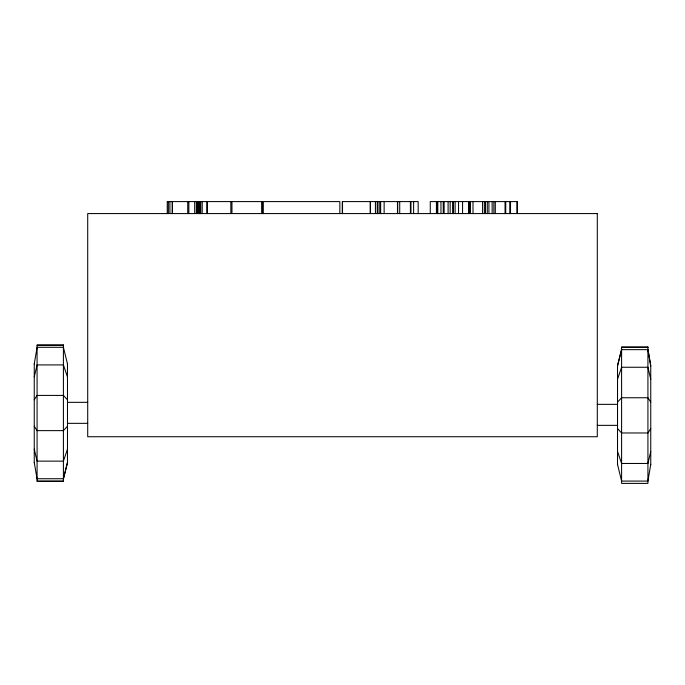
<?xml version="1.0" encoding="UTF-8"?>
<svg xmlns="http://www.w3.org/2000/svg" width="685" height="685" viewBox="0 0 685 685"><rect width="100%" height="100%" fill="white"/><g stroke="black" fill="none" stroke-linecap="round" stroke-linejoin="round"><path stroke-width="1.03" d="M34.25 363.975L37.076 347.304L63.405 347.304L67.481 363.975M650.75 464.404L647.924 481.084L621.595 481.084L617.519 464.404M34.25 376.887L37.076 364.917L63.405 364.917L67.481 376.887M650.75 451.501L647.924 463.471L621.595 463.471L617.519 451.501M67.481 462.384L63.405 478.738L37.076 478.738M63.405 479.063L67.481 462.709L67.481 363.658M621.595 349.324L617.519 365.679L617.519 464.73M617.519 366.004L621.595 349.65L647.924 349.65L650.75 366.004M67.481 449.154L63.405 461.133L37.076 461.133L34.25 449.154M617.519 379.225L621.595 367.254L647.924 367.254L650.75 379.225M34.25 399.792L37.076 395.416L63.405 395.416L67.481 399.792M650.75 428.596L647.924 432.971L621.595 432.971L617.519 428.596M67.481 426.25L63.405 430.634L37.076 430.634L34.25 426.25M617.519 402.138L621.595 397.754L647.924 397.754L650.75 402.138M37.076 345.308L63.405 345.308M621.595 347.329L647.924 347.329M67.704 402.335L87.706 402.335M597.294 404.356L617.296 404.356M67.704 423.339L87.706 423.339M597.294 425.359L617.296 425.359M37.076 481.058L63.405 481.058M647.924 349.324L650.75 365.679L650.75 464.73M34.25 462.384L37.076 479.063M517.295 213.574L517.295 201.595L430.274 201.595L430.274 213.574M517.047 201.595L517.047 213.574M510.522 201.595L510.522 213.574M509.777 201.595L509.777 213.574M505.735 201.595L505.735 213.574M505.059 201.595L505.059 213.574M495.306 201.595L495.306 213.574M493.876 201.595L493.876 213.574M492.138 201.595L492.138 213.574M488.91 201.595L488.91 213.574M487.292 201.595L487.292 213.574M485.494 201.595L485.494 213.574M484.372 201.595L484.372 213.574M482.574 201.595L482.574 213.574M473.01 201.595L473.01 213.574M470.458 201.595L470.458 213.574M469.345 201.595L469.345 213.574M468.968 201.595L468.968 213.574M468.72 201.595L468.72 213.574M462.572 201.595L462.572 213.574M458.539 201.595L458.539 213.574M455.123 201.595L455.123 213.574M453.316 201.595L453.316 213.574M452.819 201.595L452.819 213.574M450.148 201.595L450.148 213.574M448.101 201.595L448.101 213.574M444.128 201.595L444.128 213.574M443.255 201.595L443.255 213.574M440.96 201.595L440.96 213.574M437.792 201.595L437.792 213.574M437.295 201.595L437.295 213.574M436.422 201.595L436.422 213.574M418.167 213.574L418.167 201.595L342.269 201.595L342.269 213.574M413.629 201.595L413.629 213.574M410.957 201.595L410.957 213.574M410.401 201.595L410.401 213.574M399.715 201.595L399.715 213.574M397.728 201.595L397.728 213.574M397.48 201.595L397.48 213.574M384.131 201.595L384.131 213.574M380.654 201.595L380.654 213.574M379.781 201.595L379.781 213.574M377.983 201.595L377.983 213.574M377.238 201.595L377.238 213.574M375.431 201.595L375.431 213.574M370.465 201.595L370.465 213.574M370.217 201.595L370.217 213.574M342.517 201.595L342.517 213.574M339.846 213.574L339.846 201.595L263.263 201.595L263.263 213.574M262.518 213.574L262.518 201.595L167.243 201.595L167.243 213.574M261.653 201.595L261.653 213.574M231.958 201.595L231.958 213.574M230.845 201.595L230.845 213.574M207.427 201.595L207.427 213.574M206.81 201.595L206.81 213.574M202.212 201.595L202.212 213.574M200.722 201.595L200.722 213.574M200.166 201.595L200.166 213.574M199.292 201.595L199.292 213.574M199.044 201.595L199.044 213.574M198.796 201.595L198.796 213.574M198.419 201.595L198.419 213.574M197.494 201.595L197.494 213.574M197.246 201.595L197.246 213.574M196.372 201.595L196.372 213.574M194.694 201.595L194.694 213.574M188.855 201.595L188.855 213.574M187.741 201.595L187.741 213.574M172.457 201.595L172.457 213.574M172.209 201.595L172.209 213.574M169.914 201.595L169.914 213.574M168.364 201.595L168.364 213.574M34.25 363.658L34.25 462.709M597.294 213.574L87.706 213.574L87.706 436.73L597.294 436.73L597.294 213.574M63.405 344.983L37.076 344.983L37.076 481.375L63.405 481.375L63.405 344.983M647.924 347.012L621.595 347.012L621.595 483.404L647.924 483.404L647.924 347.012"/></g></svg>
